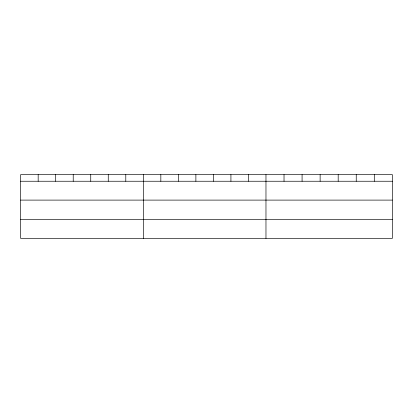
<?xml version="1.0" encoding="UTF-8"?>
<svg xmlns="http://www.w3.org/2000/svg" width="413" height="413" viewBox="0 0 413 413"><rect width="100%" height="100%" fill="white"/><g stroke="black" fill="none" stroke-linecap="round" stroke-linejoin="round"><path stroke-width="0.62" d="M392.35 200.104L392.35 174.616L20.65 174.616L20.65 238.384L392.35 238.384L392.35 200.104L20.65 200.104M20.65 181.245L392.35 181.245M20.65 219.53L392.35 219.53M374.297 174.616L374.297 181.245M356.243 174.616L356.243 181.245M338.19 174.616L338.19 181.245M320.132 174.616L320.132 181.245M302.079 174.616L302.079 181.245M284.025 174.616L284.025 181.245M265.972 174.616L265.972 238.384M248.45 174.616L248.45 181.245M230.924 174.616L230.924 181.245M213.402 174.616L213.402 181.245M195.881 174.616L195.881 181.245M178.359 174.616L178.359 181.245M160.833 174.616L160.833 181.245M143.311 174.616L143.311 238.384M125.789 174.616L125.789 181.245M108.263 174.616L108.263 181.245M90.741 174.616L90.741 181.245M73.22 174.616L73.22 181.245M55.698 174.616L55.698 181.245M38.172 174.616L38.172 181.245"/></g></svg>
